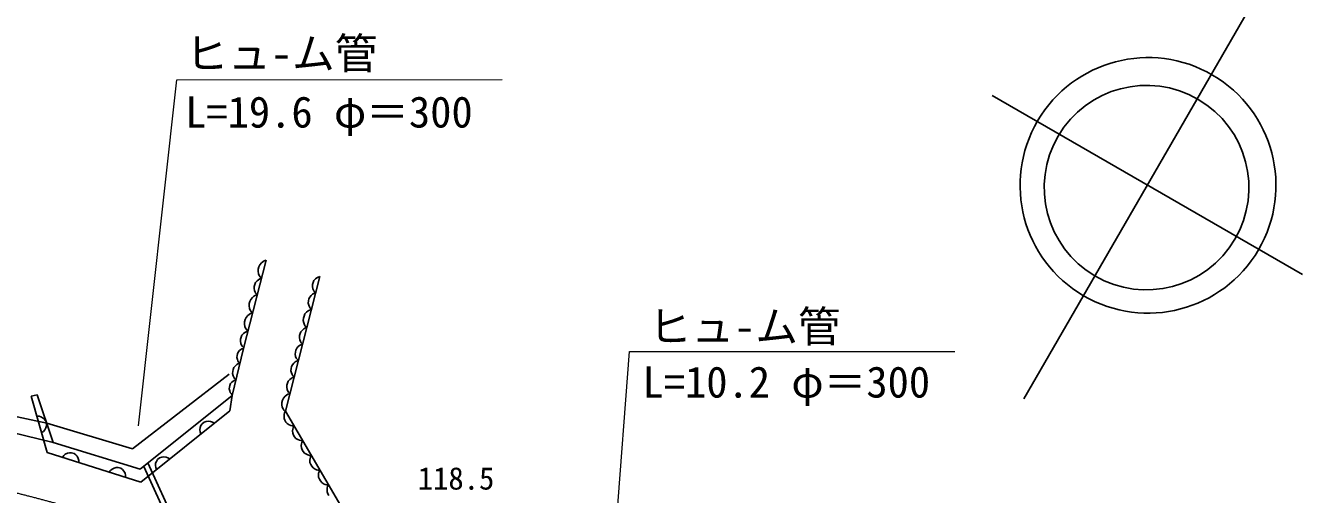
# Model space of a CAD drawing. Units: millimetres, scale not verified. Extents: x 40000 to 680000, y 20000 to 380000.
# Drawn here: x 292715 to 367749, y 312754 to 340276 of the extents above; entities that cross this region are included whole.
import ezdxf
from ezdxf.enums import TextEntityAlignment as Align

# ---------------------------------------------------------------- set-up
doc = ezdxf.new("R2010")
doc.units = ezdxf.units.MM
doc.header["$LTSCALE"] = 1000
doc.linetypes.add('CHAIN', pattern=[18.5, 12, -1.5, 3.5, -1.5])
for name, color, linetype, lineweight in [('M-BGD', 7, 'Continuous', 25), ('M-BMK', 2, 'CHAIN', 13), ('M-BMK-SRVR', 3, 'Continuous', 25), ('M-STR-HTXT', 7, 'Continuous', 13)]:
    doc.layers.add(name, color=color, linetype=linetype, lineweight=lineweight)
doc.styles.add('ＭＳ ゴシック', font='')
doc.styles.get('ＭＳ ゴシック').set_extended_font_data('MS Gothic')

msp = doc.modelspace()

# ---------------------------------------------------------------- linework, layer by layer
at = {"layer": 'M-BGD'}
for p, q in [((306828, 326500), (305490, 321326)), ((306624, 326416), (306538, 326348)), ((306705, 326464), (306624, 326416)), ((306828, 326500), (306705, 326464)), ((306354, 325986), (306342, 325853)), ((306342, 325853), (306373, 325709)), ((306387, 326114), (306354, 325986)), ((306373, 325709), (306415, 325607)), ((306441, 326236), (306387, 326114)), ((306538, 326348), (306441, 326236)), ((306122, 324968), (306111, 324847)), ((306152, 325084), (306122, 324968)), ((306201, 325195), (306152, 325084)), ((306289, 325296), (306201, 325195)), ((306367, 325359), (306289, 325296)), ((306441, 325402), (306367, 325359)), ((306415, 325607), (306462, 325526)), ((306552, 325435), (306441, 325402)), ((306462, 325526), (306552, 325435)), ((309971, 325549), (307956, 317637)), ((309542, 325080), (309531, 324959)), ((309531, 324959), (309560, 324828)), ((309571, 325196), (309542, 325080)), ((309620, 325308), (309571, 325196)), ((309708, 325409), (309620, 325308)), ((309786, 325472), (309708, 325409)), ((309859, 325515), (309786, 325472)), ((309971, 325549), (309859, 325515)), ((305916, 324203), (305862, 324081)), ((306013, 324314), (305916, 324203)), ((306099, 324383), (306013, 324314)), ((306179, 324430), (306099, 324383)), ((306111, 324847), (306139, 324715)), ((306139, 324715), (306177, 324623)), ((306177, 324623), (306220, 324550)), ((306302, 324467), (306179, 324430)), ((306220, 324550), (306302, 324467)), ((309325, 324227), (309295, 324111)), ((309374, 324339), (309325, 324227)), ((309461, 324440), (309374, 324339)), ((309539, 324503), (309461, 324440)), ((309612, 324546), (309539, 324503)), ((309560, 324828), (309598, 324735)), ((309598, 324735), (309642, 324663)), ((309724, 324580), (309612, 324546)), ((309642, 324663), (309724, 324580)), ((305828, 323953), (305817, 323820)), ((305817, 323820), (305848, 323675)), ((305862, 324081), (305828, 323953)), ((305848, 323675), (305890, 323573)), ((305890, 323573), (305937, 323493)), ((306027, 323402), (305904, 323365)), ((305937, 323493), (306027, 323402)), ((309188, 323457), (309092, 323345)), ((309274, 323526), (309188, 323457)), ((309354, 323574), (309274, 323526)), ((309295, 324111), (309285, 323990)), ((309285, 323990), (309313, 323859)), ((309313, 323859), (309352, 323766)), ((309352, 323766), (309395, 323693)), ((309477, 323611), (309354, 323574)), ((309395, 323693), (309477, 323611)), ((305553, 322888), (305541, 322754)), ((305541, 322754), (305572, 322610)), ((305586, 323016), (305553, 322888)), ((305641, 323138), (305586, 323016)), ((305738, 323249), (305641, 323138)), ((305823, 323318), (305738, 323249)), ((305904, 323365), (305823, 323318)), ((309005, 323095), (308994, 322962)), ((308994, 322962), (309025, 322817)), ((309038, 323223), (309005, 323095)), ((309025, 322817), (309068, 322716)), ((309092, 323345), (309038, 323223)), ((309068, 322716), (309115, 322636)), ((305351, 321985), (305321, 321869)), ((305400, 322097), (305351, 321985)), ((305489, 322198), (305400, 322097)), ((305567, 322260), (305489, 322198)), ((305640, 322303), (305567, 322260)), ((305572, 322610), (305614, 322508)), ((305614, 322508), (305662, 322428)), ((305752, 322336), (305640, 322303)), ((305662, 322428), (305752, 322336)), ((308777, 322076), (308766, 321954)), ((308766, 321954), (308795, 321823)), ((308806, 322192), (308777, 322076)), ((308855, 322303), (308806, 322192)), ((308943, 322405), (308855, 322303)), ((309021, 322468), (308943, 322405)), ((309094, 322511), (309021, 322468)), ((309206, 322544), (309094, 322511)), ((309115, 322636), (309206, 322544)), ((305490, 321326), (304822, 318560)), ((305256, 321198), (305178, 321105)), ((305325, 321255), (305256, 321198)), ((305321, 321869), (305310, 321748)), ((305310, 321748), (305338, 321617)), ((305390, 321295), (305325, 321255)), ((305338, 321617), (305376, 321524)), ((305376, 321524), (305420, 321451)), ((305490, 321326), (305390, 321295)), ((305420, 321451), (305501, 321368)), ((308559, 321223), (308530, 321106)), ((308608, 321334), (308559, 321223)), ((308696, 321436), (308608, 321334)), ((308774, 321498), (308696, 321436)), ((308847, 321542), (308774, 321498)), ((308795, 321823), (308833, 321731)), ((308833, 321731), (308877, 321658)), ((308959, 321575), (308847, 321542)), ((308877, 321658), (308959, 321575)), ((305168, 320416), (305095, 320372)), ((305110, 320900), (305102, 320790)), ((305102, 320790), (305129, 320673)), ((305135, 321004), (305110, 320900)), ((305129, 320673), (305164, 320590)), ((305178, 321105), (305135, 321004)), ((305164, 320590), (305204, 320525)), ((305279, 320451), (305168, 320416)), ((305204, 320525), (305279, 320451)), ((308449, 320466), (308362, 320365)), ((308527, 320529), (308449, 320466)), ((308530, 321106), (308520, 320985)), ((308520, 320985), (308548, 320854)), ((308600, 320573), (308527, 320529)), ((308548, 320854), (308587, 320762)), ((308587, 320762), (308630, 320689)), ((308712, 320606), (308600, 320573)), ((308630, 320689), (308712, 320606)), ((298979, 315437), (304643, 319809)), ((304856, 319977), (304847, 319856)), ((304847, 319856), (304877, 319725)), ((304884, 320094), (304856, 319977)), ((304877, 319725), (304917, 319633)), ((304932, 320206), (304884, 320094)), ((305018, 320308), (304932, 320206)), ((305095, 320372), (305018, 320308)), ((308283, 320137), (308273, 320016)), ((308273, 320016), (308301, 319885)), ((308313, 320254), (308283, 320137)), ((308301, 319885), (308340, 319793)), ((308362, 320365), (308313, 320254)), ((308340, 319793), (308383, 319720)), ((308383, 319720), (308465, 319637)), ((304663, 319052), (304655, 318943)), ((304655, 318943), (304682, 318826)), ((304688, 319157), (304663, 319052)), ((304731, 319258), (304688, 319157)), ((304809, 319351), (304731, 319258)), ((304879, 319408), (304809, 319351)), ((304944, 319448), (304879, 319408)), ((304917, 319633), (304961, 319561)), ((305044, 319479), (304944, 319448)), ((304961, 319561), (305044, 319479)), ((308036, 319168), (308026, 319047)), ((308026, 319047), (308055, 318916)), ((308066, 319284), (308036, 319168)), ((308055, 318916), (308093, 318823)), ((308115, 319396), (308066, 319284)), ((308203, 319497), (308115, 319396)), ((308281, 319560), (308203, 319497)), ((308353, 319603), (308281, 319560)), ((308465, 319637), (308353, 319603)), ((293047, 318514), (293403, 318603)), ((293984, 315214), (293047, 318514)), ((293403, 318603), (294341, 315793)), ((299426, 314233), (304822, 318560)), ((304682, 318826), (304718, 318743)), ((304822, 318560), (304688, 317668)), ((304718, 318743), (304758, 318678)), ((304758, 318678), (304832, 318604)), ((307747, 318152), (307735, 318019)), ((307779, 318280), (307747, 318152)), ((307833, 318402), (307779, 318280)), ((307930, 318514), (307833, 318402)), ((308015, 318583), (307930, 318514)), ((308096, 318631), (308015, 318583)), ((308093, 318823), (308136, 318750)), ((308218, 318668), (308096, 318631)), ((308136, 318750), (308218, 318668)), ((291585, 317446), (293961, 316931)), ((304688, 317668), (299470, 313475)), ((307735, 318019), (307767, 317874)), ((307767, 317874), (307809, 317773)), ((307809, 317773), (307857, 317693)), ((307857, 317693), (307947, 317601)), ((307878, 317452), (307867, 317353)), ((307900, 317534), (307878, 317452)), ((307956, 317637), (307900, 317534)), ((307956, 317637), (312978, 309041)), ((293505, 317339), (293379, 317345)), ((293618, 317309), (293505, 317339)), ((293741, 317240), (293618, 317309)), ((293826, 317160), (293741, 317240)), ((293897, 317055), (293826, 317160)), ((293836, 316539), (293905, 316663)), ((293941, 316902), (293897, 317055)), ((293905, 316663), (293935, 316775)), ((293935, 316775), (293941, 316902)), ((293961, 316931), (298979, 315437)), ((302949, 316682), (302934, 316541)), ((302990, 316791), (302949, 316682)), ((303058, 316897), (302990, 316791)), ((303183, 316998), (303058, 316897)), ((303302, 317042), (303183, 316998)), ((303417, 317057), (303302, 317042)), ((303558, 317042), (303417, 317057)), ((303667, 317002), (303558, 317042)), ((303774, 316933), (303667, 317002)), ((307867, 317353), (307876, 317219)), ((307876, 317219), (307919, 317105)), ((307919, 317105), (307979, 317002)), ((307979, 317002), (308057, 316908)), ((308057, 316908), (308170, 316835)), ((308170, 316835), (308262, 316796)), ((308262, 316796), (308344, 316774)), ((308344, 316774), (308460, 316773)), ((308404, 316671), (308383, 316589)), ((308460, 316773), (308404, 316671)), ((291843, 316417), (294341, 315793)), ((293652, 316383), (293756, 316454)), ((293756, 316454), (293836, 316539)), ((302934, 316541), (302950, 316425)), ((302950, 316425), (302994, 316307)), ((308383, 316589), (308371, 316489)), ((308371, 316489), (308380, 316355)), ((308380, 316355), (308423, 316242)), ((308423, 316242), (308484, 316138)), ((308484, 316138), (308562, 316045)), ((308562, 316045), (308674, 315971)), ((308674, 315971), (308766, 315932)), ((308766, 315932), (308848, 315911)), ((308848, 315911), (308965, 315909)), ((308965, 315909), (308909, 315807)), ((299470, 313475), (293984, 315214)), ((294341, 315793), (299426, 314233)), ((295166, 315175), (295041, 315109)), ((295280, 315202), (295166, 315175)), ((295406, 315203), (295280, 315202)), ((295559, 315155), (295406, 315203)), ((295661, 315081), (295559, 315155)), ((308887, 315725), (308876, 315626)), ((308876, 315626), (308885, 315492)), ((308885, 315492), (308928, 315378)), ((308909, 315807), (308887, 315725)), ((308928, 315378), (308988, 315275)), ((308988, 315275), (309066, 315181)), ((309066, 315181), (309179, 315108)), ((294953, 315032), (294879, 314930)), ((295041, 315109), (294953, 315032)), ((295738, 314993), (295661, 315081)), ((295803, 314868), (295738, 314993)), ((295830, 314754), (295803, 314868)), ((295832, 314628), (295830, 314754)), ((299650, 314393), (306581, 299275)), ((299885, 314601), (306905, 299287)), ((300340, 314585), (300325, 314444)), ((300325, 314444), (300341, 314329)), ((300381, 314694), (300340, 314585)), ((300449, 314801), (300381, 314694)), ((300574, 314901), (300449, 314801)), ((300693, 314945), (300574, 314901)), ((300808, 314961), (300693, 314945)), ((300949, 314945), (300808, 314961)), ((301058, 314905), (300949, 314945)), ((301165, 314837), (301058, 314905)), ((309179, 315108), (309271, 315069)), ((309271, 315069), (309353, 315047)), ((309353, 315047), (309470, 315046)), ((309392, 314862), (309380, 314762)), ((309380, 314762), (309389, 314628)), ((309389, 314628), (309432, 314515)), ((309413, 314944), (309392, 314862)), ((309470, 315046), (309413, 314944)), ((309432, 314515), (309493, 314411)), ((309493, 314411), (309571, 314317)), ((297696, 314163), (297622, 314061)), ((297784, 314240), (297696, 314163)), ((297909, 314305), (297784, 314240)), ((298023, 314332), (297909, 314305)), ((298149, 314334), (298023, 314332)), ((298302, 314286), (298149, 314334)), ((298404, 314211), (298302, 314286)), ((298481, 314124), (298404, 314211)), ((298546, 313998), (298481, 314124)), ((298573, 313885), (298546, 313998)), ((298575, 313758), (298573, 313885)), ((300341, 314329), (300385, 314210)), ((309571, 314317), (309683, 314244)), ((309683, 314244), (309775, 314205)), ((309775, 314205), (309857, 314184)), ((309857, 314184), (309974, 314182)), ((309896, 313998), (309885, 313899)), ((309885, 313899), (309894, 313765)), ((309894, 313765), (309937, 313651)), ((309918, 314080), (309896, 313998)), ((309974, 314182), (309918, 314080)), ((309937, 313651), (309998, 313547)), ((309998, 313547), (310075, 313454)), ((310075, 313454), (310188, 313381)), ((310188, 313381), (310280, 313342)), ((310280, 313342), (310362, 313320)), ((310362, 313320), (310479, 313319)), ((310401, 313135), (310390, 313035)), ((310390, 313035), (310398, 312901)), ((310398, 312901), (310442, 312788)), ((310423, 313217), (310401, 313135)), ((310479, 313319), (310423, 313217)), ((310442, 312788), (310502, 312684))]:
    msp.add_line(p, q, dxfattribs=at)
at = {"layer": 'M-BMK'}
msp.add_ellipse((262826, 196462), major_axis=(103613, -60564), ratio=1, start_param=1.618125, end_param=2.103064, dxfattribs=at)
at = {"layer": 'M-BMK-SRVR'}
for p, q in [((351237, 318357), (367749, 346967)), ((349390, 336166), (367581, 325668))]:
    msp.add_line(p, q, dxfattribs=at)
for centre, major_axis in [((358522, 330896), (6476, -3785)), ((358436, 330764), (5181, -3028))]:
    msp.add_ellipse(centre, major_axis=major_axis, ratio=1, dxfattribs=at)
at = {"layer": 'M-STR-HTXT'}
for p, q in [((299333, 316778), (301573, 337099)), ((301573, 337099), (320647, 337102)), ((326636, 301699), (328129, 321146)), ((328129, 321146), (347202, 321149))]:
    msp.add_line(p, q, dxfattribs=at)

# ---------------------------------------------------------------- texts
at = {"layer": 'M-BGD', "style": 'ＭＳ ゴシック'}
msp.add_text('118.5', height=1320, rotation=0.009, dxfattribs=at).set_placement((315708, 312640), align=Align.BOTTOM_LEFT)
at = {"layer": 'M-STR-HTXT', "style": 'ＭＳ ゴシック'}
for s, p in [('ヒュ-ム管', (302090, 337176)), ('L=19.6 φ＝300', (302065, 333737)), ('ヒュ-ム管', (329251, 321146)), ('L=10.2 φ＝300', (328882, 317887))]:
    msp.add_text(s, height=1833, rotation=0.009, dxfattribs=at).set_placement(p, align=Align.BOTTOM_LEFT)

doc.saveas('drawing.dxf')
